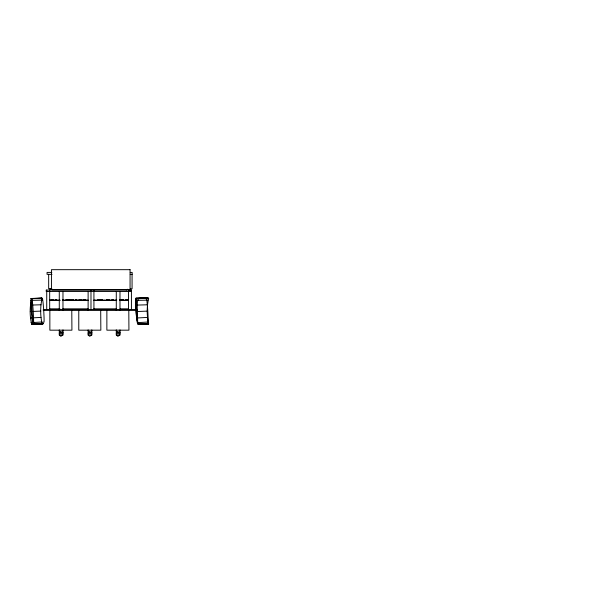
<?xml version="1.0" encoding="UTF-8"?>
<svg xmlns="http://www.w3.org/2000/svg" width="606" height="606" viewBox="0 0 606 606"><rect width="100%" height="100%" fill="white"/><g stroke="black" fill="none" stroke-linecap="round" stroke-linejoin="round"><path stroke-width="0.91" d="M42.109 323.687L31.679 324.361C29.656 316.12 29.679 306.848 31.633 298.591L42.102 298.417C40.216 306.53 40.185 315.59 42.109 323.687L43.185 323.71L42.776 321.991M138.198 324.361C136.183 316.12 136.206 306.848 138.16 298.591L148.629 298.417C146.743 306.53 146.713 315.59 148.637 323.687L138.198 324.361C135.396 316.211 135.986 306.818 135.911 298.205L146.637 297.728M131.419 291.456L131.472 290.047L46.215 290.047L46.215 291.456L131.472 291.456M41.716 298.061L30.982 298.493L31.201 311.105L32.61 323.71L31.679 324.361M146.296 299.387L146.485 297.69L148.629 298.417M102.672 299.675L101.891 300.417L101.111 299.675M121.208 299.675L120.435 300.417L119.655 299.675M123.579 299.735L122.776 300.417L121.973 299.735M84.507 299.75L83.704 300.409L82.931 299.978M113.383 299.758L113.004 300.25A0.803 0.803 0 0 1 112.277 300.379L111.686 299.985M102.278 299.622L101.513 299.622M120.821 299.622L120.049 299.622M56.805 300.015L55.775 300.379L55.237 299.735M63.282 300.015L62.713 300.379M69.417 300.015L68.395 300.379L67.849 299.735M123.086 299.712L122.465 299.712M83.999 299.705L83.219 299.584M62.971 329.869L62.971 334.944L60.827 336.322L59.274 334.944L59.274 329.869M91.817 329.869L91.817 334.944L89.68 336.322L88.12 334.944L88.12 329.869M119.98 329.869L119.98 334.944L117.837 336.322L116.284 334.944L116.284 329.869M112.875 299.705L112.019 299.675M56.411 299.659L55.669 299.705M69.023 299.659L68.289 299.705M126.54 289.668L52.328 289.789L49.987 288.774M30.997 322.665L41.458 322.021M137.524 322.665L147.985 322.021M30.489 317.976L40.981 317.423M137.017 317.976L147.508 317.423M136.206 298.281L147.076 297.841M136.645 298.394L147.516 297.955M137.085 298.5L147.947 298.061M137.524 298.614L148.387 298.175M137.963 298.728L148.682 298.25M31.179 298.584L41.958 298.167M31.421 298.69L42.155 298.25M30.3 311.545L40.807 311.113M136.827 311.545L147.334 311.113M30.474 305.091L40.981 304.788M136.994 305.091L147.508 304.788M30.959 300.349L41.45 300.144M137.486 300.349L147.978 300.144M31.686 317.408L33.451 317.385M32.201 322.021L33.966 322.013M51.858 272.412L47.071 272.412L47.071 274.344L52.002 274.344M130.267 272.412L132.161 272.412L132.161 274.344L130.267 274.344M51.858 288.774L48.669 288.774L48.669 274.344M130.335 288.774L132.07 288.774L132.07 274.344M67.046 299.728L65.819 299.728L65.819 300.318L67.38 300.318M76.856 299.743L76.22 299.675M50.715 299.849L53.767 299.849M62.713 299.849L63.1 299.849M69.387 299.849L72.44 299.849M73.228 299.803L72.909 300.318L73.879 300.318L73.561 299.803M78.719 299.849L81.772 299.849M85.408 299.803L85.09 300.318L86.06 300.318L85.741 299.803M97.392 299.849L100.437 299.849M106.724 299.849L109.777 299.849M116.057 299.849L116.685 299.849M125.397 299.849L128.442 299.849M49.677 300.099L59.994 300.099M62.804 300.099L88.135 300.099M93.763 300.099L116.276 300.099M120.033 300.099L128.472 300.099M56.881 300.318L57.312 300.318M77.189 300.318L75.523 299.546M94.597 300.318L95.293 300.318M104.035 300.318L104.467 300.318M49.556 300.47L60.002 300.47M62.713 300.47L88.256 300.47M93.778 300.47L116.685 300.47M120.071 300.47L128.593 300.47M49.556 308.833L59.903 308.833M62.729 308.833L88.135 308.833M93.778 308.833L116.36 308.833M120.124 308.833L128.593 308.833M43.215 309.484L137.115 309.484M43.215 310.423L137.115 310.423M137.562 323.422L148.25 323.528M137.714 323.581L148.364 323.649M137.827 323.702L148.478 323.778M32.542 323.733L43.185 323.71M137.941 323.824L148.591 323.899M32.141 323.854L43.049 323.755M138.054 323.945L148.705 324.021M42.647 323.877L31.671 324.005L42.178 324.021M59.274 333.603L62.971 333.603M88.12 333.603L91.817 333.603M116.284 333.603L119.98 333.603M59.274 334.944L62.971 334.944M88.12 334.944L91.817 334.944M116.284 334.944L119.98 334.944M30.982 298.493L31.633 298.591M135.911 298.205L138.16 298.591M148.637 323.687L148.137 323.407L147.553 320.082M41.556 297.993L42.102 298.417M106.989 300.25L106.633 299.735M128.798 310.423L128.934 330.172L106.868 330.172L106.868 309.484M100.694 309.484L100.846 330.172L78.78 330.172L78.78 309.484M71.781 309.484L71.925 330.172L49.859 330.172L49.859 309.484M131.419 309.484L131.419 290.047L128.472 290.032L128.472 309.484M119.98 291.645L119.98 310.287M116.284 291.645L116.284 310.287M93.922 290.047L93.922 309.484M90.983 290.047L90.983 309.484M88.12 291.645L88.12 310.287M62.971 291.645L62.971 310.287M59.274 291.645L59.274 310.287M49.677 290.047L49.677 309.484M46.73 290.107L46.73 309.484M146.341 298.773A11.878 0.553 86.3 0 1 147.841 311.923A11.878 0.553 86.3 0 1 147.644 321.15M42.208 300.031A11.878 0.553 86.3 0 1 43.549 308.212A11.878 0.553 86.3 0 1 43.837 322.187M116.64 300.273A1.038 1.038 0 0 1 116.549 299.849M127.366 289.312L126.237 289.782L127.366 289.312M60.259 331.952L59.411 332.224L63.138 332.262L60.259 331.952M89.112 331.952L88.256 332.224L91.991 332.262L89.112 331.952M117.269 331.952L116.42 332.224L120.147 332.262L117.269 331.952M130.063 269.678L51.442 269.678L51.442 289.456L130.063 289.456L130.063 269.678M135.782 303.924A11.878 0.553 86.3 0 0 137.373 322.862A11.878 0.553 86.3 0 0 136.903 306.515A11.878 0.553 86.3 0 0 135.782 303.924M31.732 303.924A11.878 0.553 86.3 0 0 33.322 322.862A11.878 0.553 86.3 0 0 32.86 306.515A11.878 0.553 86.3 0 0 31.732 303.924"/></g></svg>
